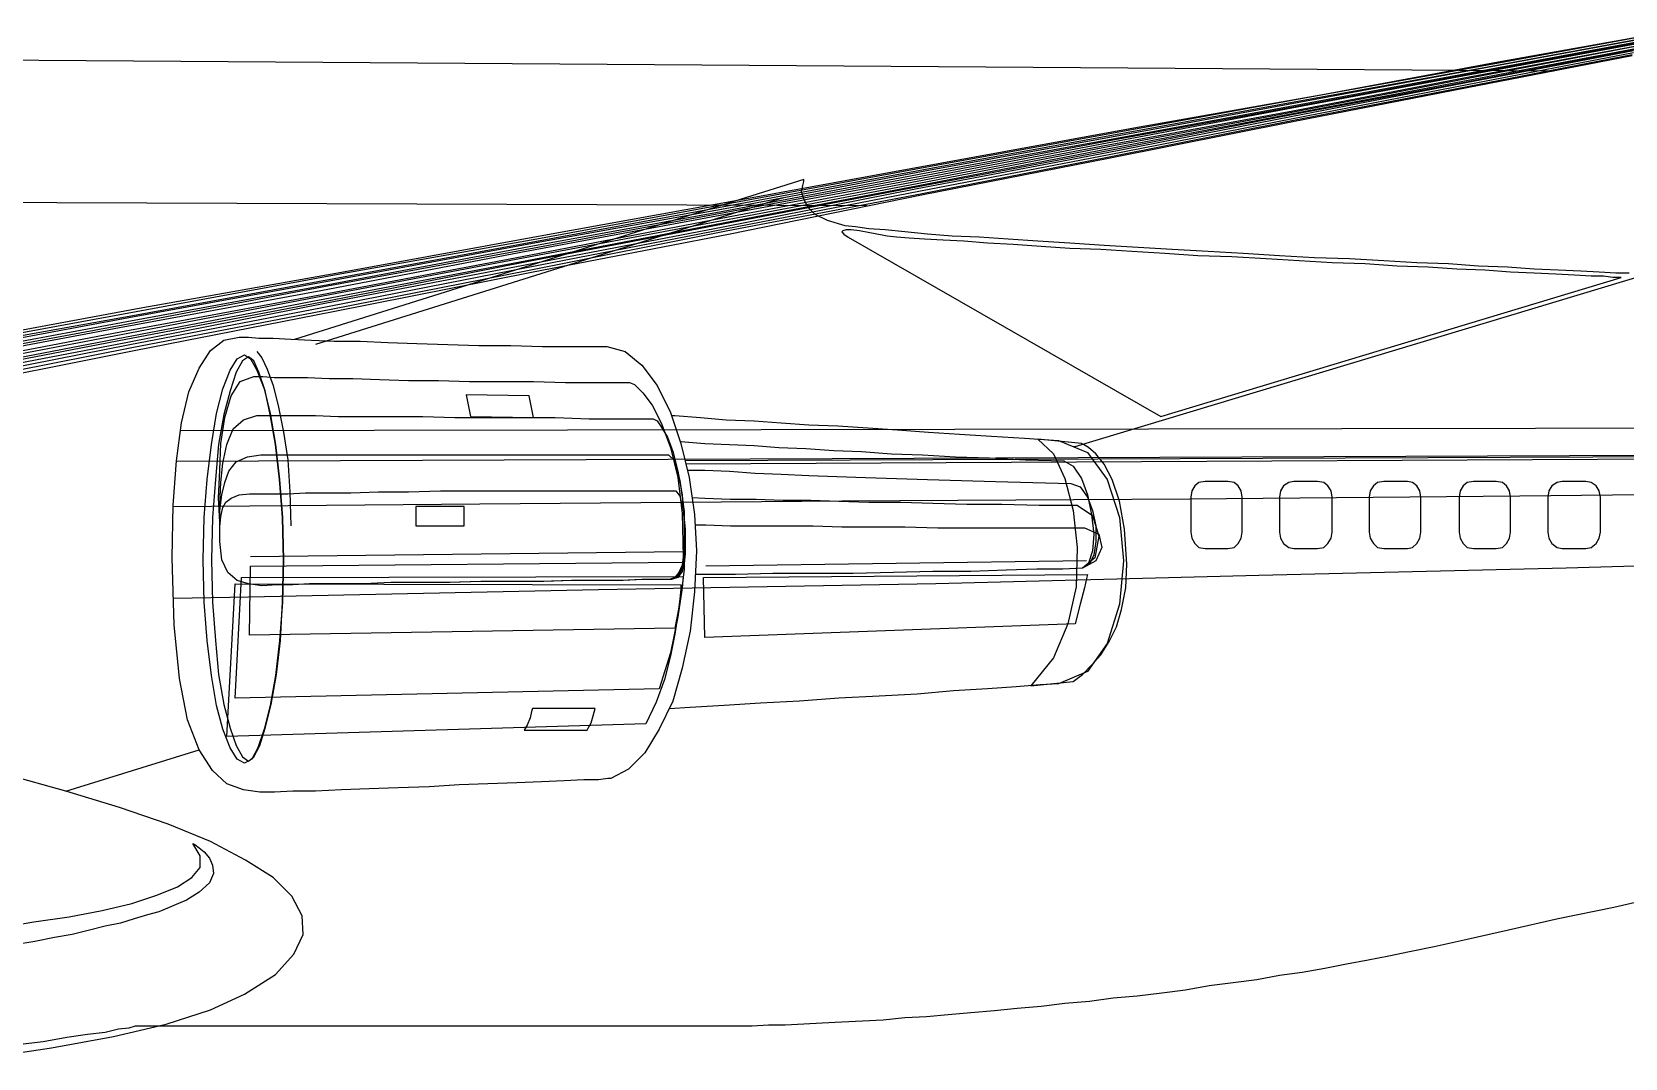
# Model space of a CAD drawing. Extents: x 526 to 2267, y -112 to 246.
# Drawn here: x 1450.38 to 1478.82, y -82.48 to -64.15 of the extents above; entities that cross this region are included whole.
import ezdxf

# ---------------------------------------------------------------- set-up
doc = ezdxf.new("R2010")
doc.units = 0
doc.header["$MEASUREMENT"] = 0
doc.layers.get('0').update_dxf_attribs({"linetype": 'CONTINUOUS'})

msp = doc.modelspace()

# ---------------------------------------------------------------- linework, layer by layer
msp.add_line((1450.984, -77.711), (1453.361, -76.974))
at = {"linetype": 'Continuous'}
for points in [[(1448.534, -69.917), (1452.108, -69.254), (1455.719, -68.591), (1459.312, -67.927), (1462.886, -67.283), (1466.387, -66.619), (1469.814, -65.993), (1473.13, -65.385), (1476.298, -64.796), (1479.284, -64.243)], [(1448.59, -69.862), (1452.182, -69.217), (1455.775, -68.554), (1459.386, -67.89), (1462.96, -67.228), (1466.46, -66.582), (1469.887, -65.956), (1473.204, -65.348), (1476.372, -64.777), (1479.376, -64.224)], [(1448.645, -69.807), (1452.237, -69.143), (1455.848, -68.481), (1459.46, -67.835), (1463.033, -67.172), (1466.553, -66.527), (1469.98, -65.901), (1473.296, -65.293), (1476.464, -64.722), (1479.468, -64.169)], [(1448.7, -69.752), (1452.292, -69.088), (1455.904, -68.444), (1459.515, -67.78), (1463.107, -67.136), (1466.626, -66.49), (1470.053, -65.864), (1473.388, -65.274), (1476.557, -64.685), (1479.56, -64.151)], [(1404.852, -64.335), (1477.55, -64.846)], [(1404.852, -64.335), (1477.55, -64.846)], [(1404.852, -64.335), (1477.55, -64.846)], [(1479.007, -64.372), (1476.022, -64.924), (1472.872, -65.514), (1469.574, -66.14), (1466.166, -66.785), (1462.665, -67.43), (1459.109, -68.093), (1455.535, -68.775), (1451.942, -69.438), (1448.387, -70.102)], [(1479.025, -64.409), (1476.041, -64.961), (1472.891, -65.569), (1469.592, -66.177), (1466.184, -66.822), (1462.683, -67.485), (1459.128, -68.167), (1455.554, -68.849), (1451.961, -69.512), (1448.405, -70.194)], [(1448.442, -70.046), (1451.998, -69.383), (1455.591, -68.701), (1459.183, -68.038), (1462.739, -67.375), (1466.24, -66.73), (1469.647, -66.085), (1472.964, -65.477), (1476.114, -64.888), (1479.099, -64.335)], [(1448.442, -70.23), (1451.998, -69.549), (1455.572, -68.867), (1459.146, -68.185), (1462.702, -67.522), (1466.184, -66.859), (1469.592, -66.196), (1472.872, -65.588), (1476.022, -64.98), (1479.007, -64.409)], [(1448.479, -70.286), (1452.034, -69.604), (1455.609, -68.922), (1459.183, -68.241), (1462.72, -67.559), (1466.203, -66.896), (1469.611, -66.232), (1472.891, -65.606), (1476.022, -65.016), (1479.007, -64.446)], [(1448.497, -69.991), (1452.071, -69.327), (1455.664, -68.665), (1459.257, -67.982), (1462.812, -67.338), (1466.313, -66.674), (1469.74, -66.048), (1473.038, -65.44), (1476.206, -64.851), (1479.191, -64.298)], [(1448.497, -70.323), (1452.053, -69.641), (1455.627, -68.959), (1459.183, -68.259), (1462.72, -67.577), (1466.203, -66.914), (1469.592, -66.269), (1472.872, -65.625), (1476.022, -65.035), (1478.988, -64.464)], [(1448.516, -70.378), (1452.053, -69.697), (1455.609, -68.996), (1459.183, -68.315), (1462.72, -67.633), (1466.184, -66.951), (1469.574, -66.306), (1472.854, -65.662), (1475.985, -65.053), (1478.97, -64.483)], [(1448.59, -70.433), (1452.126, -69.733), (1455.683, -69.051), (1459.239, -68.352), (1462.757, -67.669), (1466.24, -66.988), (1469.611, -66.343), (1472.891, -65.699), (1476.004, -65.09), (1478.97, -64.519)], [(1448.645, -70.488), (1452.163, -69.789), (1455.719, -69.106), (1459.257, -68.407), (1462.775, -67.706), (1466.24, -67.044), (1469.611, -66.38), (1472.872, -65.735), (1476.004, -65.127), (1478.951, -64.556)], [(1448.682, -70.543), (1452.2, -69.844), (1455.756, -69.143), (1459.294, -68.444), (1462.812, -67.762), (1466.258, -67.062), (1469.629, -66.398), (1472.891, -65.754), (1476.004, -65.145), (1478.951, -64.575)], [(1478.896, -68.462), (1478.657, -68.462), (1478.362, -68.444), (1478.031, -68.425), (1477.625, -68.407), (1477.201, -68.388), (1476.723, -68.352), (1476.206, -68.333), (1475.672, -68.296), (1475.101, -68.278), (1474.512, -68.241), (1473.904, -68.204), (1473.277, -68.185), (1472.651, -68.149), (1472.006, -68.112), (1471.38, -68.075), (1470.735, -68.038), (1470.127, -68.001), (1469.519, -67.964), (1468.911, -67.927), (1468.339, -67.89), (1467.805, -67.854), (1467.29, -67.817), (1466.81, -67.798), (1466.368, -67.762), (1465.963, -67.725), (1465.613, -67.688), (1465.318, -67.669), (1465.079, -67.633), (1464.895, -67.614), (1464.581, -67.522), (1464.36, -67.412), (1464.231, -67.283), (1464.157, -67.136), (1464.12, -67.007), (1464.139, -66.896), (1464.157, -66.822), (1464.157, -66.785), (1455.063, -69.644)], [(1465.282, -67.26), (1362.441, -66.877)], [(1463.789, -67.117), (1455.443, -69.733)], [(1464.95, -67.817), (1470.532, -71.023), (1478.749, -68.536), (1478.712, -68.536), (1478.602, -68.536), (1478.436, -68.517), (1478.215, -68.517), (1477.92, -68.499), (1477.588, -68.481), (1477.201, -68.462), (1476.778, -68.444), (1476.317, -68.407), (1475.82, -68.388), (1475.304, -68.352), (1474.751, -68.333), (1474.18, -68.296), (1473.59, -68.278), (1473.001, -68.241), (1472.411, -68.204), (1471.803, -68.167), (1471.195, -68.149), (1470.606, -68.112), (1470.017, -68.075), (1469.463, -68.038), (1468.911, -68.019), (1468.395, -67.982), (1467.897, -67.946), (1467.437, -67.927), (1467.013, -67.89), (1466.645, -67.872), (1466.313, -67.854), (1466.037, -67.835), (1465.816, -67.817), (1465.649, -67.798), (1465.557, -67.78), (1465.336, -67.743), (1465.152, -67.706), (1465.005, -67.688), (1464.913, -67.688), (1464.858, -67.706), (1464.839, -67.725), (1464.876, -67.762), (1464.95, -67.817)], [(1468.966, -71.557), (1468.966, -71.557), (1469.003, -71.557), (1479.21, -68.481)], [(1454.08, -69.604), (1454.117, -69.604), (1454.246, -69.604), (1454.43, -69.623), (1454.687, -69.623), (1455.001, -69.641), (1455.37, -69.66), (1455.775, -69.678), (1456.235, -69.678), (1456.733, -69.697), (1457.248, -69.715), (1457.801, -69.733), (1458.354, -69.752), (1458.925, -69.752), (1459.496, -69.77), (1460.067, -69.77), (1460.639, -69.77), (1460.97, -69.862), (1461.265, -70.102), (1461.541, -70.47), (1461.781, -70.949), (1461.965, -71.502), (1462.113, -72.11), (1462.205, -72.773), (1462.242, -73.418), (1462.205, -74.155), (1462.131, -74.855), (1461.984, -75.518), (1461.818, -76.108), (1461.578, -76.605), (1461.32, -77.029), (1461.026, -77.323), (1460.713, -77.489), (1460.657, -77.489), (1460.491, -77.508), (1460.233, -77.508), (1459.883, -77.526), (1459.478, -77.545), (1459.035, -77.563), (1458.52, -77.582), (1458.004, -77.6), (1457.469, -77.637), (1456.917, -77.656), (1456.401, -77.674), (1455.904, -77.692), (1455.443, -77.711), (1455.038, -77.711), (1454.706, -77.729), (1454.448, -77.729), (1454.154, -77.692), (1453.859, -77.582), (1453.6, -77.342), (1453.361, -76.974), (1453.158, -76.44), (1453.011, -75.702), (1452.919, -74.744), (1452.882, -73.547), (1452.901, -72.607), (1452.956, -71.815), (1453.048, -71.134), (1453.177, -70.58), (1453.361, -70.157), (1453.563, -69.844), (1453.803, -69.66), (1454.08, -69.604)], [(1453.435, -73.584), (1453.453, -72.828), (1453.508, -72.147), (1453.582, -71.52), (1453.674, -70.968), (1453.785, -70.525), (1453.914, -70.194), (1454.043, -69.991), (1454.172, -69.917), (1454.282, -69.991), (1454.393, -70.194), (1454.522, -70.525), (1454.632, -70.968), (1454.724, -71.52), (1454.798, -72.147), (1454.853, -72.828), (1454.872, -73.584), (1454.853, -74.339), (1454.798, -75.021), (1454.724, -75.647), (1454.632, -76.181), (1454.522, -76.605), (1454.411, -76.937), (1454.301, -77.139), (1454.172, -77.213), (1454.043, -77.139), (1453.914, -76.937), (1453.785, -76.605), (1453.674, -76.181), (1453.582, -75.647), (1453.508, -75.021), (1453.453, -74.339), (1453.435, -73.584)], [(1454.246, -77.176), (1454.338, -77.102), (1454.448, -76.9), (1454.54, -76.587), (1454.651, -76.163), (1454.743, -75.629), (1454.816, -75.021), (1454.853, -74.339), (1454.872, -73.584), (1454.853, -72.828), (1454.798, -72.147), (1454.724, -71.52), (1454.632, -70.986), (1454.54, -70.562), (1454.43, -70.23), (1454.338, -70.028), (1454.246, -69.954), (1454.135, -70.028), (1454.025, -70.23), (1453.914, -70.562), (1453.803, -70.986), (1453.711, -71.52), (1453.656, -72.147), (1453.6, -72.828), (1453.582, -73.584), (1453.6, -74.339), (1453.656, -75.021), (1453.711, -75.629), (1453.803, -76.163), (1453.914, -76.587), (1454.025, -76.9), (1454.135, -77.102), (1454.246, -77.176)], [(1454.393, -69.862), (1454.485, -69.973), (1454.577, -70.175), (1454.687, -70.47), (1454.78, -70.857), (1454.872, -71.299), (1454.945, -71.796), (1454.982, -72.368), (1455.001, -72.976)], [(1461.044, -70.415), (1461.136, -70.451), (1461.283, -70.599), (1461.449, -70.82), (1461.615, -71.134), (1461.781, -71.575), (1461.91, -72.11), (1461.984, -72.755), (1462.002, -73.528), (1461.984, -73.676), (1461.928, -73.805), (1461.855, -73.897), (1461.762, -73.934), (1461.707, -73.934), (1461.523, -73.934), (1461.265, -73.934), (1460.897, -73.952), (1460.491, -73.952), (1460.012, -73.952), (1459.478, -73.971), (1458.943, -73.971), (1458.391, -73.971), (1457.82, -73.989), (1457.285, -73.989), (1456.788, -73.989), (1456.309, -74.008), (1455.904, -74.008), (1455.572, -74.008), (1455.333, -74.008), (1455.038, -74.026), (1454.761, -74.026), (1454.485, -74.044), (1454.246, -74.008), (1454.043, -73.952), (1453.877, -73.805), (1453.766, -73.584), (1453.73, -73.252), (1453.73, -72.902), (1453.711, -72.478), (1453.73, -71.98), (1453.748, -71.502), (1453.822, -71.041), (1453.933, -70.654), (1454.098, -70.396), (1454.338, -70.304), (1454.375, -70.304), (1454.503, -70.304), (1454.706, -70.323), (1454.964, -70.323), (1455.296, -70.323), (1455.683, -70.341), (1456.106, -70.341), (1456.586, -70.359), (1457.101, -70.378), (1457.635, -70.378), (1458.188, -70.396), (1458.759, -70.396), (1459.331, -70.396), (1459.902, -70.415), (1460.491, -70.415), (1461.044, -70.415)], [(1459.257, -70.654), (1458.133, -70.635), (1458.207, -71.023), (1459.331, -71.041), (1459.257, -70.654)], [(1461.467, -71.06), (1461.541, -71.097), (1461.615, -71.207), (1461.725, -71.391), (1461.818, -71.649), (1461.91, -71.999), (1461.984, -72.423), (1462.021, -72.92), (1462.021, -73.51), (1462.002, -73.658), (1461.947, -73.805), (1461.873, -73.897), (1461.762, -73.934), (1461.707, -73.934), (1461.523, -73.934), (1461.265, -73.934), (1460.897, -73.952), (1460.491, -73.952), (1460.012, -73.952), (1459.478, -73.971), (1458.943, -73.971), (1458.391, -73.971), (1457.82, -73.989), (1457.285, -73.989), (1456.788, -73.989), (1456.309, -74.008), (1455.904, -74.008), (1455.572, -74.008), (1455.333, -74.008), (1455.038, -74.026), (1454.761, -74.026), (1454.485, -74.044), (1454.246, -74.008), (1454.043, -73.952), (1453.877, -73.805), (1453.766, -73.584), (1453.73, -73.252), (1453.73, -72.939), (1453.73, -72.589), (1453.748, -72.202), (1453.785, -71.852), (1453.859, -71.52), (1453.969, -71.244), (1454.154, -71.078), (1454.393, -71.005), (1454.448, -71.005), (1454.577, -71.005), (1454.798, -71.005), (1455.093, -71.005), (1455.443, -71.005), (1455.848, -71.023), (1456.327, -71.023), (1456.825, -71.023), (1457.359, -71.023), (1457.93, -71.041), (1458.52, -71.041), (1459.128, -71.041), (1459.717, -71.041), (1460.325, -71.06), (1460.897, -71.06), (1461.467, -71.06)], [(1461.798, -71.002), (1461.855, -71.005), (1462.315, -71.041), (1462.775, -71.078), (1463.273, -71.097), (1463.752, -71.134), (1464.249, -71.17), (1464.766, -71.189), (1465.3, -71.226), (1465.834, -71.262), (1466.387, -71.299), (1466.939, -71.336), (1467.511, -71.373), (1468.1, -71.41), (1468.708, -71.447), (1469.224, -71.667), (1469.574, -72.147), (1469.795, -72.828), (1469.869, -73.602), (1469.795, -74.376), (1469.574, -75.076), (1469.224, -75.573), (1468.708, -75.794), (1468.376, -75.813), (1467.953, -75.85), (1467.437, -75.886), (1466.829, -75.923), (1466.184, -75.978), (1465.502, -76.015), (1464.784, -76.052), (1464.084, -76.108), (1463.384, -76.144), (1462.739, -76.181), (1462.131, -76.218), (1461.752, -76.245)], [(1504.874, -71.189), (1453.028, -71.279)], [(1452.956, -71.818), (1508.559, -71.594)], [(1461.952, -71.464), (1461.965, -71.465), (1462.389, -71.502), (1462.831, -71.52), (1463.273, -71.539), (1463.715, -71.575), (1464.194, -71.594), (1464.692, -71.631), (1465.189, -71.649), (1465.723, -71.686), (1466.276, -71.704), (1466.865, -71.741), (1467.474, -71.759), (1468.118, -71.796), (1468.801, -71.815)], [(1462.04, -71.81), (1501.815, -71.649)], [(1462.053, -71.864), (1508.559, -71.631)], [(1468.339, -71.428), (1468.616, -71.686), (1468.819, -72.128), (1468.966, -72.699), (1469.04, -73.362), (1469.021, -74.063), (1468.874, -74.726), (1468.616, -75.334), (1468.21, -75.831), (1468.966, -75.757), (1469.132, -75.629), (1469.298, -75.463), (1469.463, -75.279), (1469.611, -75.039), (1469.74, -74.781), (1469.832, -74.468), (1469.906, -74.081), (1469.924, -73.658), (1469.887, -73.031), (1469.795, -72.534), (1469.666, -72.147), (1469.519, -71.87), (1469.371, -71.686), (1469.242, -71.575), (1469.15, -71.52), (1469.114, -71.502), (1468.339, -71.428)], [(1461.744, -71.704), (1461.855, -71.815), (1461.947, -72.165), (1462.021, -72.718), (1462.021, -73.491), (1462.002, -73.639), (1461.965, -73.787), (1461.892, -73.897), (1461.781, -73.934), (1461.725, -73.934), (1461.541, -73.934), (1461.283, -73.934), (1460.915, -73.952), (1460.491, -73.952), (1460.012, -73.952), (1459.496, -73.971), (1458.943, -73.971), (1458.391, -73.971), (1457.838, -73.989), (1457.285, -73.989), (1456.788, -73.989), (1456.309, -74.008), (1455.904, -74.008), (1455.572, -74.008), (1455.333, -74.008), (1455.038, -74.026), (1454.761, -74.026), (1454.485, -74.044), (1454.246, -74.008), (1454.043, -73.952), (1453.877, -73.805), (1453.766, -73.584), (1453.73, -73.252), (1453.73, -72.976), (1453.73, -72.699), (1453.766, -72.423), (1453.822, -72.202), (1453.896, -71.999), (1454.025, -71.833), (1454.227, -71.741), (1454.467, -71.704), (1454.522, -71.704), (1454.651, -71.704), (1454.89, -71.704), (1455.185, -71.704), (1455.572, -71.704), (1455.996, -71.704), (1456.475, -71.704), (1457.009, -71.704), (1457.561, -71.704), (1458.152, -71.704), (1458.759, -71.704), (1459.368, -71.704), (1459.994, -71.704), (1460.583, -71.704), (1461.173, -71.704), (1461.744, -71.704)], [(1468.801, -71.815), (1468.966, -71.907), (1469.114, -72.128), (1469.224, -72.423), (1469.298, -72.773), (1469.334, -73.123), (1469.316, -73.418), (1469.242, -73.639), (1469.132, -73.731), (1468.782, -73.75), (1468.321, -73.75), (1467.769, -73.768), (1467.142, -73.787), (1466.46, -73.787), (1465.76, -73.805), (1465.042, -73.823), (1464.305, -73.823), (1463.605, -73.823), (1462.941, -73.842), (1462.315, -73.842), (1462.22, -73.842)], [(1462.081, -71.98), (1462.389, -71.98), (1462.831, -71.999), (1463.292, -72.036), (1463.752, -72.054), (1464.249, -72.073), (1464.747, -72.091), (1465.263, -72.11), (1465.816, -72.128), (1466.368, -72.147), (1466.976, -72.165), (1467.584, -72.183), (1468.247, -72.202), (1468.929, -72.22)], [(1468.929, -72.22), (1469.095, -72.276), (1469.224, -72.46), (1469.316, -72.699), (1469.371, -72.976), (1469.371, -73.252), (1469.334, -73.491), (1469.261, -73.658), (1469.132, -73.731), (1468.782, -73.75), (1468.321, -73.75), (1467.769, -73.768), (1467.142, -73.787), (1466.46, -73.787), (1465.76, -73.805), (1465.042, -73.823), (1464.305, -73.823), (1463.605, -73.823), (1462.941, -73.842), (1462.315, -73.842), (1462.22, -73.842)], [(1471.73, -73.381), (1471.84, -73.362), (1471.914, -73.289), (1471.969, -73.196), (1471.987, -73.086), (1471.987, -72.46), (1471.969, -72.35), (1471.914, -72.257), (1471.84, -72.202), (1471.73, -72.183), (1471.325, -72.183), (1471.214, -72.202), (1471.14, -72.257), (1471.085, -72.35), (1471.066, -72.46), (1471.066, -73.086), (1471.085, -73.196), (1471.14, -73.289), (1471.214, -73.362), (1471.325, -73.381), (1471.73, -73.381)], [(1473.332, -73.381), (1473.443, -73.362), (1473.516, -73.289), (1473.572, -73.196), (1473.59, -73.086), (1473.59, -72.46), (1473.572, -72.35), (1473.516, -72.257), (1473.443, -72.202), (1473.332, -72.183), (1472.909, -72.183), (1472.817, -72.202), (1472.725, -72.257), (1472.67, -72.35), (1472.651, -72.46), (1472.651, -73.086), (1472.67, -73.196), (1472.725, -73.289), (1472.817, -73.362), (1472.909, -73.381), (1473.332, -73.381)], [(1474.935, -73.381), (1475.027, -73.362), (1475.101, -73.289), (1475.156, -73.196), (1475.175, -73.086), (1475.175, -72.46), (1475.156, -72.35), (1475.101, -72.257), (1475.027, -72.202), (1474.935, -72.183), (1474.512, -72.183), (1474.401, -72.202), (1474.328, -72.257), (1474.272, -72.35), (1474.254, -72.46), (1474.254, -73.086), (1474.272, -73.196), (1474.328, -73.289), (1474.401, -73.362), (1474.512, -73.381), (1474.935, -73.381)], [(1476.52, -73.381), (1476.631, -73.362), (1476.704, -73.289), (1476.76, -73.196), (1476.778, -73.086), (1476.778, -72.46), (1476.76, -72.35), (1476.704, -72.257), (1476.631, -72.202), (1476.52, -72.183), (1476.114, -72.183), (1476.004, -72.202), (1475.93, -72.257), (1475.875, -72.35), (1475.857, -72.46), (1475.857, -73.086), (1475.875, -73.196), (1475.93, -73.289), (1476.004, -73.362), (1476.114, -73.381), (1476.52, -73.381)], [(1478.123, -73.381), (1478.215, -73.362), (1478.307, -73.289), (1478.362, -73.196), (1478.381, -73.086), (1478.381, -72.46), (1478.362, -72.35), (1478.307, -72.257), (1478.215, -72.202), (1478.123, -72.183), (1477.699, -72.183), (1477.607, -72.202), (1477.514, -72.257), (1477.459, -72.35), (1477.441, -72.46), (1477.441, -73.086), (1477.459, -73.196), (1477.514, -73.289), (1477.607, -73.362), (1477.699, -73.381), (1478.123, -73.381)], [(1482.452, -72.386), (1476.944, -72.442), (1471.048, -72.497), (1464.839, -72.534), (1458.372, -72.589), (1452.9, -72.634)], [(1461.873, -72.35), (1461.947, -72.442), (1462.002, -72.681), (1462.039, -73.031), (1462.039, -73.473), (1462.021, -73.639), (1461.984, -73.787), (1461.91, -73.897), (1461.799, -73.934), (1461.744, -73.934), (1461.559, -73.934), (1461.283, -73.934), (1460.933, -73.952), (1460.51, -73.952), (1460.03, -73.952), (1459.515, -73.971), (1458.962, -73.971), (1458.391, -73.971), (1457.838, -73.989), (1457.304, -73.989), (1456.788, -73.989), (1456.327, -74.008), (1455.904, -74.008), (1455.572, -74.008), (1455.333, -74.008), (1455.038, -74.026), (1454.761, -74.026), (1454.485, -74.044), (1454.246, -74.008), (1454.043, -73.952), (1453.877, -73.805), (1453.766, -73.584), (1453.73, -73.252), (1453.73, -72.994), (1453.748, -72.81), (1453.785, -72.644), (1453.84, -72.552), (1453.933, -72.478), (1454.08, -72.423), (1454.264, -72.405), (1454.522, -72.405), (1454.577, -72.405), (1454.724, -72.405), (1454.945, -72.405), (1455.259, -72.386), (1455.646, -72.386), (1456.069, -72.386), (1456.567, -72.368), (1457.101, -72.368), (1457.672, -72.35), (1458.262, -72.35), (1458.87, -72.35), (1459.496, -72.35), (1460.104, -72.35), (1460.713, -72.35), (1461.302, -72.35), (1461.873, -72.35)], [(1462.162, -72.468), (1462.389, -72.478), (1462.849, -72.497), (1463.31, -72.497), (1463.789, -72.515), (1464.286, -72.515), (1464.784, -72.534), (1465.318, -72.552), (1465.889, -72.552), (1466.46, -72.571), (1467.068, -72.589), (1467.695, -72.589), (1468.358, -72.607), (1469.04, -72.607)], [(1458.096, -72.626), (1457.23, -72.626), (1457.23, -72.976), (1458.096, -72.976), (1458.096, -72.626)], [(1469.04, -72.607), (1469.316, -72.791), (1469.426, -73.16), (1469.353, -73.547), (1469.132, -73.731), (1468.782, -73.75), (1468.321, -73.75), (1467.769, -73.768), (1467.142, -73.787), (1466.46, -73.787), (1465.76, -73.805), (1465.042, -73.823), (1464.305, -73.823), (1463.605, -73.823), (1462.941, -73.842), (1462.315, -73.842), (1462.22, -73.842)], [(1462.215, -72.957), (1462.407, -72.957), (1462.849, -72.976), (1463.329, -72.976), (1463.826, -72.976), (1464.323, -72.976), (1464.839, -72.994), (1465.392, -72.994), (1465.963, -72.994), (1466.553, -73.012), (1467.161, -73.012), (1467.805, -73.012), (1468.469, -73.012), (1469.169, -73.012), (1469.426, -73.123), (1469.482, -73.362), (1469.371, -73.602), (1469.132, -73.731), (1468.782, -73.75), (1468.321, -73.75), (1467.769, -73.768), (1467.142, -73.787), (1466.46, -73.787), (1465.76, -73.805), (1465.042, -73.823), (1464.305, -73.823), (1463.605, -73.823), (1462.941, -73.842), (1462.315, -73.842), (1462.22, -73.842)], [(1482.913, -73.584), (1477.772, -73.731), (1472.282, -73.86), (1466.516, -74.008), (1460.491, -74.118), (1454.246, -74.247), (1452.904, -74.27)], [(1454.264, -74.929), (1454.282, -73.695), (1462.021, -73.621), (1462.021, -73.75), (1461.984, -74.044), (1461.928, -74.431), (1461.855, -74.799), (1454.264, -74.929)], [(1462.002, -73.436), (1454.282, -73.528)], [(1469.206, -73.602), (1462.407, -73.695)], [(1461.578, -75.886), (1454.006, -76.052), (1454.117, -73.897), (1462.002, -73.879), (1461.984, -74.081), (1461.91, -74.597), (1461.781, -75.242), (1461.578, -75.886)], [(1462.389, -74.966), (1462.37, -73.897), (1469.224, -73.842), (1469.206, -73.915), (1469.169, -74.081), (1469.095, -74.376), (1469.003, -74.726), (1462.389, -74.966)], [(1461.338, -76.513), (1453.859, -76.734), (1454.006, -74.008), (1461.965, -74.026), (1461.965, -74.1), (1461.947, -74.284), (1461.91, -74.56), (1461.855, -74.91), (1461.781, -75.297), (1461.67, -75.721), (1461.523, -76.126), (1461.338, -76.513)], [(1459.312, -76.237), (1459.294, -76.292), (1459.275, -76.403), (1459.22, -76.532), (1459.165, -76.624), (1460.288, -76.624), (1460.307, -76.587), (1460.362, -76.495), (1460.399, -76.366), (1460.436, -76.237), (1459.312, -76.237)], [(1449.492, -82.482), (1450.726, -82.298), (1451.832, -82.095), (1452.772, -81.875), (1453.563, -81.617), (1454.172, -81.34), (1454.724, -80.99), (1455.056, -80.622), (1455.222, -80.272), (1455.204, -79.94), (1455.019, -79.59), (1454.687, -79.258), (1454.19, -78.945), (1453.563, -78.613), (1452.809, -78.3), (1451.942, -78.005), (1450.984, -77.711), (1449.916, -77.416)], [(1449.75, -80.161), (1450.413, -80.05), (1451.04, -79.958), (1451.629, -79.847), (1452.163, -79.719), (1452.606, -79.571), (1452.974, -79.424), (1453.232, -79.258), (1453.379, -79.074), (1453.379, -78.871), (1453.25, -78.65), (1453.287, -78.668), (1453.361, -78.724), (1453.453, -78.797), (1453.545, -78.908), (1453.6, -79.037), (1453.619, -79.185), (1453.545, -79.35), (1453.361, -79.516), (1453.25, -79.59), (1453.14, -79.663), (1452.993, -79.719), (1452.827, -79.792), (1452.643, -79.866), (1452.44, -79.921), (1452.2, -79.995), (1451.961, -80.069), (1451.685, -80.124), (1451.408, -80.198), (1451.095, -80.272), (1450.782, -80.327), (1450.432, -80.401), (1450.064, -80.456)], [(1479.726, -79.535), (1478.62, -79.792), (1477.625, -79.995), (1476.741, -80.198), (1476.004, -80.364), (1475.415, -80.493), (1474.972, -80.585), (1474.604, -80.659), (1474.235, -80.732), (1473.848, -80.806), (1473.461, -80.879), (1473.056, -80.953), (1472.651, -81.008), (1472.245, -81.082), (1471.822, -81.137), (1471.398, -81.192), (1470.974, -81.266), (1470.55, -81.321), (1470.109, -81.377), (1469.684, -81.413), (1469.261, -81.469), (1468.819, -81.506), (1468.395, -81.561), (1467.971, -81.598), (1467.566, -81.635), (1467.142, -81.672), (1466.737, -81.709), (1466.35, -81.746), (1465.963, -81.764), (1465.576, -81.801), (1465.208, -81.819), (1464.839, -81.838), (1464.489, -81.856), (1464.157, -81.875), (1463.826, -81.893), (1463.531, -81.893), (1463.236, -81.911), (1462.96, -81.911), (1462.702, -81.911), (1462.168, -81.911), (1461.578, -81.911), (1460.915, -81.911), (1460.233, -81.911), (1459.496, -81.911), (1458.759, -81.911), (1457.986, -81.911), (1457.23, -81.911), (1456.475, -81.911), (1455.738, -81.911), (1455.019, -81.911), (1454.356, -81.911), (1453.73, -81.911), (1453.158, -81.911), (1452.68, -81.911), (1452.255, -81.911), (1452.219, -81.911), (1452.108, -81.948), (1451.924, -81.967), (1451.685, -82.022), (1451.372, -82.059), (1451.003, -82.114), (1450.579, -82.188), (1450.119, -82.243)]]:
    msp.add_lwpolyline(points, dxfattribs=at)

doc.saveas('drawing.dxf')
